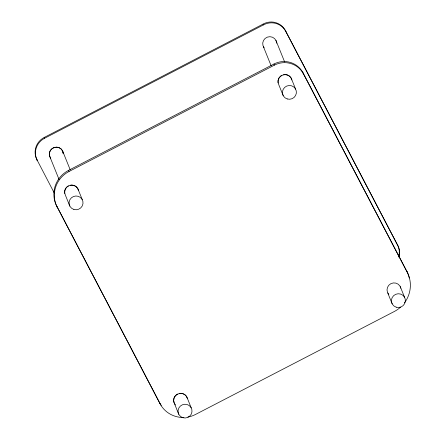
<?xml version="1.0" encoding="UTF-8"?>
<svg xmlns="http://www.w3.org/2000/svg" width="440" height="440" viewBox="0 0 440 440"><rect width="100%" height="100%" fill="white"/><g stroke="black" fill="none" stroke-linecap="round" stroke-linejoin="round"><path stroke-width="0.66" d="M44.215 137.451L44.544 138.27A16.764 16.396 -22 0 0 37.263 160.507L36.927 159.687A16.764 16.396 -22 0 1 44.215 137.451L263.076 24.101A16.286 15.923 -22 0 1 285.604 30.932L397.716 245.35A16.511 16.143 -22 0 1 399.014 257.406M44.544 138.276L263.412 24.931A16.286 15.923 -22 0 1 285.94 31.763L397.716 245.35M183.887 417.466A26.505 25.916 -22 0 1 159.984 403.667L56.821 206.278A27.076 26.477 -22 0 1 68.58 170.368L273.966 64.004A21.67 21.192 -22 0 1 303.028 72.82L407.121 271.981A29.86 29.2 -22 0 1 404.481 302.847M57.272 207.399A27.076 26.477 -22 0 1 69.031 171.485L274.417 65.126A21.67 21.192 -22 0 1 303.485 73.937L407.121 271.981M36.927 159.687L54.461 193.38M56.821 206.278L159.533 402.55A26.505 25.916 -22 0 0 161.304 405.444M400.23 286.545L404.618 297.402M303.028 72.82L303.485 73.937M285.604 30.932L285.94 31.763M387.778 292.996L392.161 303.853M275.913 40.348L284.642 61.941M291.247 78.298L295.636 89.155M263.076 24.101L263.412 24.931M273.966 64.004L274.417 65.126M263.461 46.794L271.161 65.846M283.179 95.607L278.795 84.75A7.013 6.859 -22 0 1 282.684 75.075A7.013 6.859 -22 0 1 291.858 79.981M186.863 397.045L191.252 407.902M174.411 403.491L178.794 414.348M50.743 158.301A7.013 6.859 -22 0 1 52.608 148.297A7.013 6.859 -22 0 1 62.552 150.843L70.246 169.895M77.886 188.799L82.269 199.656M68.58 170.368L69.031 171.485M159.533 402.55L159.984 403.667M50.094 157.295L59.076 179.52M69.817 206.102L65.428 195.245A7.013 6.859 -22 0 1 69.317 185.576A7.013 6.859 -22 0 1 78.496 190.482M62.552 150.843L63.256 153.72M388.812 294.459A7.013 6.859 -22 0 1 390.825 283.69A7.013 6.859 -22 0 1 400.84 288.228M175.445 404.954A7.013 6.859 -22 0 1 177.458 394.191A7.013 6.859 -22 0 1 187.473 398.728M400.554 307.148A29.86 29.2 -22 0 1 394.152 311.586L195.531 414.447A26.505 25.916 -22 0 1 187.902 417.049M406.67 270.864A29.86 29.2 -22 0 1 409.272 278.025M64.785 193.479A7.013 6.859 -22 0 1 66.506 187.33M66.941 186.901A7.013 6.859 -22 0 1 68.442 185.862M70.163 185.235A7.013 6.859 -22 0 1 77.853 188.716M174.125 402.87A7.013 6.859 -22 0 1 177.424 394.108M179.141 393.481A7.013 6.859 -22 0 1 182.171 393.459M182.76 393.608A7.013 6.859 -22 0 1 186.83 396.963M278.152 82.984A7.013 6.859 -22 0 1 278.173 80.003M278.339 79.425A7.013 6.859 -22 0 1 279.873 76.835M280.308 76.406A7.013 6.859 -22 0 1 281.809 75.367M283.531 74.739A7.013 6.859 -22 0 1 291.214 78.216M264.11 47.806A7.013 6.859 -22 0 1 267.35 37.125A7.013 6.859 -22 0 1 276.678 43.219M50.71 158.224A7.013 6.859 -22 0 1 53.95 147.543A7.013 6.859 -22 0 1 63.278 153.637M397.381 244.525A16.511 16.143 -22 0 1 398.822 256.053M396.236 307.202A7.013 6.859 -22 0 0 405.229 299.084A7.013 6.859 -22 0 0 393.707 295.592A7.013 6.859 -22 0 0 396.236 307.202M182.87 417.703A7.013 6.859 -22 0 0 191.862 409.58A7.013 6.859 -22 0 0 180.34 406.087A7.013 6.859 -22 0 0 182.87 417.703M73.887 209.457A7.013 6.859 -22 0 0 82.88 201.333A7.013 6.859 -22 0 0 71.357 197.84A7.013 6.859 -22 0 0 73.887 209.457M287.254 98.956A7.013 6.859 -22 0 0 296.247 90.838A7.013 6.859 -22 0 0 284.724 87.346A7.013 6.859 -22 0 0 287.254 98.956"/></g></svg>
